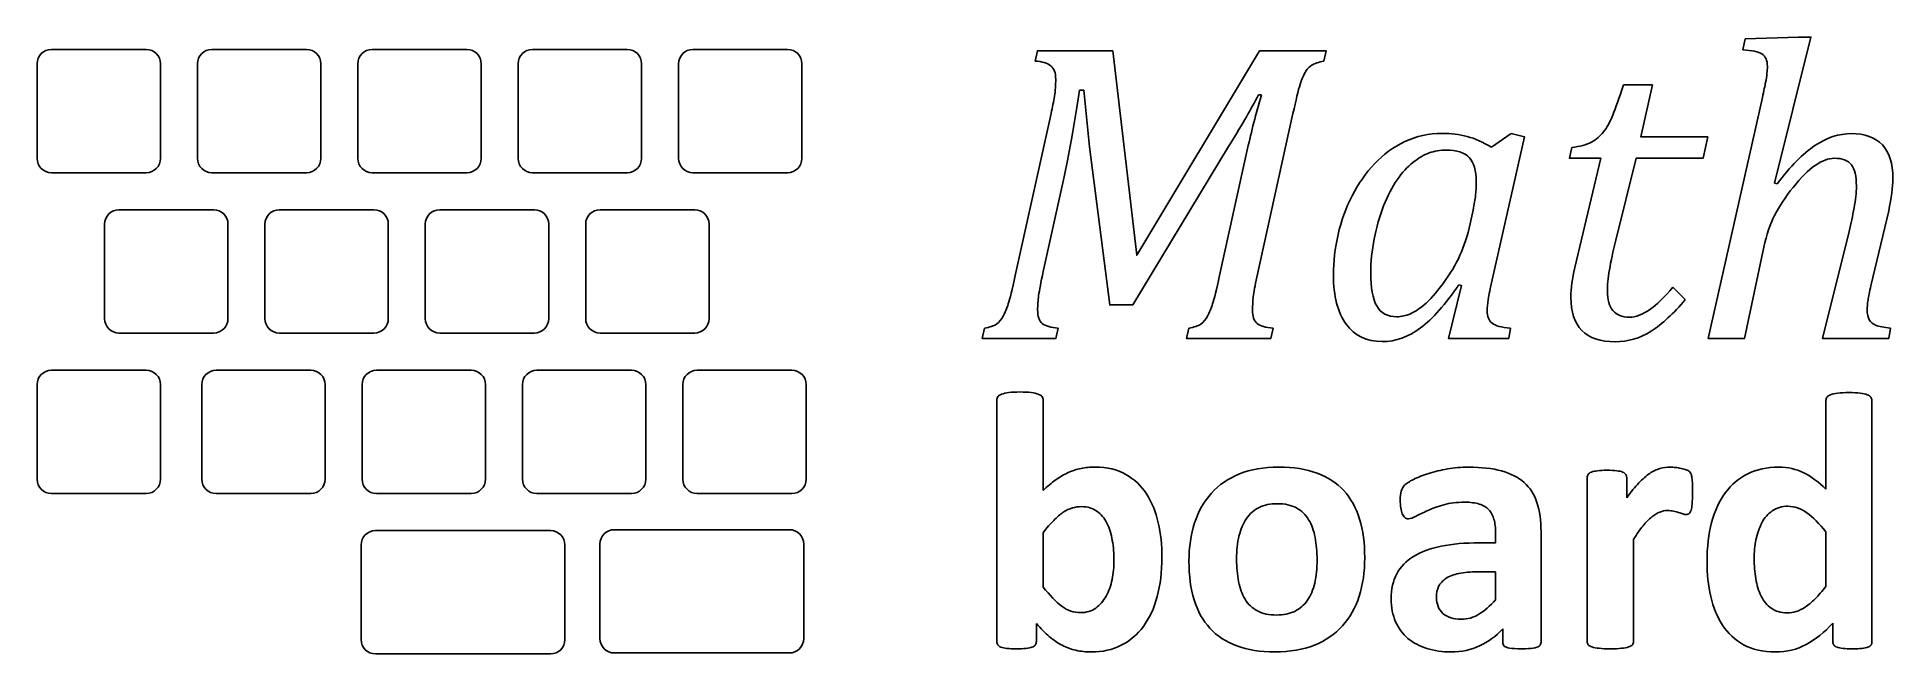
# Model space of a CAD drawing. Extents: x 34 to 163, y 28 to 71.
import ezdxf

# ---------------------------------------------------------------- set-up
doc = ezdxf.new("R2010")
doc.units = 0
doc.layers.get('0').update_dxf_attribs({"linetype": 'CONTINUOUS'})

msp = doc.modelspace()

# ---------------------------------------------------------------- linework, layer by layer
at = {"color": 7}
for points in [[(35.073563, 70.086445), (41.672522, 70.086445)], [(46.252209, 70.086445), (52.851168, 70.086445)], [(57.430855, 70.086445), (64.029814, 70.086445)], [(68.609505, 70.086445), (75.208464, 70.086445)], [(79.788147, 70.086445), (86.387106, 70.086445)], [(103.6397, 69.271989), (103.80139, 69.992253), (109.04903, 69.992253), (110.72475, 55.733964), (119.29442, 69.992253)], [(119.29442, 69.992253), (123.92469, 69.992253), (123.763, 69.271989)], [(152.97044, 70.05105), (153.14683, 70.815412), (156.86575, 70.947706), (157.7183, 70.947706), (155.19003, 60.761113), (155.36642, 60.702313)], [(34.073563, 62.487486), (34.073563, 69.086445)], [(42.672522, 69.086445), (42.672522, 62.487486)], [(45.252209, 62.487486), (45.252209, 69.086445)], [(53.851168, 69.086445), (53.851168, 62.487486)], [(56.430855, 62.487486), (56.430855, 69.086445)], [(65.029814, 69.086445), (65.029814, 62.487486)], [(67.609505, 62.487486), (67.609505, 69.086445)], [(76.208464, 69.086445), (76.208464, 62.487486)], [(78.788147, 62.487486), (78.788147, 69.086445)], [(87.387106, 69.086445), (87.387106, 62.487486)], [(144.65065, 67.610972), (146.67915, 67.610972), (145.87069, 63.980253), (150.53036, 63.980253), (150.20698, 62.495627), (145.53261, 62.495627), (144.12148, 56.792311)], [(117.13363, 63.304087), (110.44546, 52.264937), (108.84324, 52.264937), (107.43211, 63.289387), (107.03523, 67.24349), (106.74125, 67.24349)], [(119.42671, 66.920106), (119.22092, 66.920106)], [(154.44037, 56.292536), (153.10273, 49.927753), (150.55976, 49.927753), (154.33747, 66.729016)], [(102.25797, 54.308135), (104.75684, 65.626571)], [(121.6169, 65.611872), (119.10333, 54.20524)], [(135.46361, 63.259989), (136.81595, 64.23014), (137.7567, 63.994952), (135.50771, 54.01415)], [(116.50156, 54.308135), (118.45656, 63.171793)], [(141.25512, 54.866707), (143.07783, 62.495627), (140.88764, 62.495627), (141.04933, 63.24529)], [(41.672522, 61.487486), (35.073563, 61.487486)], [(52.851168, 61.487486), (46.252209, 61.487486)], [(64.029814, 61.487486), (57.430855, 61.487486)], [(75.208464, 61.487486), (68.609505, 61.487486)], [(86.387106, 61.487486), (79.788147, 61.487486)], [(105.6241, 60.996302), (104.21297, 54.587421)], [(39.777942, 58.903097), (46.376901, 58.903097)], [(50.956589, 58.903097), (57.555548, 58.903097)], [(62.135235, 58.903097), (68.734194, 58.903097)], [(73.313885, 58.903097), (79.912844, 58.903097)], [(134.03778, 58.247539), (134.17008, 58.879607)], [(163.14233, 58.835506), (161.9076, 53.602567)], [(38.777942, 51.304138), (38.777942, 57.903097)], [(47.376901, 57.903097), (47.376901, 51.304138)], [(49.956589, 51.304138), (49.956589, 57.903097)], [(58.555548, 57.903097), (58.555548, 51.304138)], [(61.135235, 51.304138), (61.135235, 57.903097)], [(69.734194, 57.903097), (69.734194, 51.304138)], [(72.313885, 51.304138), (72.313885, 57.903097)], [(80.912844, 57.903097), (80.912844, 51.304138)], [(163.14233, 49.927753), (158.52676, 49.927753), (160.37887, 57.394981)], [(136.78654, 50.648018), (136.65424, 49.927753), (132.45025, 49.927753), (133.37631, 53.61727), (133.18522, 53.67607)], [(148.10498, 53.514375), (148.95754, 52.632419)], [(105.25662, 50.648018), (105.09493, 49.927753), (99.950184, 49.927753), (100.11188, 50.648018)], [(120.23517, 50.648018), (120.07348, 49.927753), (114.19377, 49.927753), (114.35547, 50.648018)], [(163.27463, 50.648015), (163.14233, 49.927753)], [(46.376901, 50.304138), (39.777942, 50.304138)], [(57.555548, 50.304138), (50.956589, 50.304138)], [(68.734194, 50.304138), (62.135235, 50.304138)], [(79.912844, 50.304138), (73.313885, 50.304138)], [(34.074, 40.109446), (34.074, 46.708405)], [(35.074, 47.708405), (41.672959, 47.708405)], [(42.672959, 46.708405), (42.672959, 40.109446)], [(45.5503, 40.109444), (45.5503, 46.708403)], [(46.5503, 47.708403), (53.149259, 47.708403)], [(54.149259, 46.708403), (54.149259, 40.109444)], [(56.728946, 40.109444), (56.728946, 46.708403)], [(57.728946, 47.708403), (64.327905, 47.708403)], [(65.327905, 46.708403), (65.327905, 40.109444)], [(67.907594, 40.109444), (67.907594, 46.708403)], [(68.907594, 47.708403), (75.506553, 47.708403)], [(76.506553, 46.708403), (76.506553, 40.109444)], [(79.08624, 40.109444), (79.08624, 46.708403)], [(80.08624, 47.708403), (86.685199, 47.708403)], [(87.685199, 46.708403), (87.685199, 40.109444)], [(100.97687, 28.78847), (100.97687, 45.640246)], [(104.20628, 45.640246), (104.20628, 39.322432)], [(158.77267, 39.412137), (158.77267, 45.601801)], [(161.97646, 45.601801), (161.97649, 28.78847)], [(142.126, 28.78847), (142.126, 40.219485)], [(144.88129, 40.219485), (144.88129, 38.797015)], [(41.672959, 39.109446), (35.074, 39.109446)], [(53.149259, 39.109444), (46.5503, 39.109444)], [(64.327905, 39.109444), (57.728946, 39.109444)], [(75.506553, 39.109444), (68.907594, 39.109444)], [(86.685199, 39.109444), (80.08624, 39.109444)], [(57.656681, 36.519779), (69.864762, 36.519779)], [(74.305626, 36.585926), (86.513707, 36.585926)], [(104.2063, 36.374978), (104.2063, 32.581727)], [(134.6292, 35.670146), (135.74411, 35.670146), (135.74411, 36.362158)], [(138.90939, 36.439043), (138.90942, 28.750025)], [(158.77273, 32.632977), (158.77273, 36.426233)], [(56.656681, 28.920822), (56.656681, 35.519779)], [(70.864762, 35.519779), (70.864762, 28.920822)], [(73.305626, 28.986969), (73.305626, 35.585926)], [(87.513707, 35.585926), (87.513707, 28.986969)], [(145.35541, 35.913636), (145.35541, 28.788474)], [(135.74411, 33.64537), (134.51386, 33.64537)], [(135.74411, 31.697484), (135.74411, 33.64537)], [(103.73214, 30.031529), (103.73214, 28.78847)], [(159.24683, 28.78847), (159.24683, 30.057159)], [(136.24389, 28.750025), (136.24389, 29.659893)], [(69.864762, 27.920822), (57.656681, 27.920822)], [(86.513707, 27.986969), (74.305626, 27.986969)]]:
    msp.add_lwpolyline(points, dxfattribs=at)
for points in [[(35.073563, 70.086445)], [(46.252209, 70.086445)], [(57.430855, 70.086445)], [(68.609505, 70.086445)], [(79.788147, 70.086445)], [(135.4636, 63.259992)], [(39.777942, 58.903097)], [(50.956589, 58.903097)], [(62.135235, 58.903097)], [(73.313885, 58.903097)], [(35.074, 47.708405)], [(46.5503, 47.708403)], [(57.728946, 47.708403)], [(68.907594, 47.708403)], [(80.08624, 47.708403)], [(149.46904, 39.155832)], [(57.656681, 36.519779)], [(74.305626, 36.585926)], [(109.14009, 34.427092)], [(112.48479, 34.657762)], [(123.30071, 34.491162)], [(126.6198, 34.619313)]]:
    msp.add_lwpolyline(points, close=True, dxfattribs=at)
for points in [[(34.073563, 69.086445), (34.073563, 69.640445), (34.519563, 70.086445), (35.073563, 70.086445)], [(41.672522, 70.086445), (42.226522, 70.086445), (42.672522, 69.640445), (42.672522, 69.086445)], [(45.252209, 69.086445), (45.252209, 69.640445), (45.698209, 70.086445), (46.252209, 70.086445)], [(52.851168, 70.086445), (53.405168, 70.086445), (53.851168, 69.640445), (53.851168, 69.086445)], [(56.430855, 69.086445), (56.430855, 69.640445), (56.876855, 70.086445), (57.430855, 70.086445)], [(64.029814, 70.086445), (64.583814, 70.086445), (65.029814, 69.640445), (65.029814, 69.086445)], [(67.609505, 69.086445), (67.609505, 69.640445), (68.055505, 70.086445), (68.609505, 70.086445)], [(75.208464, 70.086445), (75.762464, 70.086445), (76.208464, 69.640445), (76.208464, 69.086445)], [(78.788147, 69.086445), (78.788147, 69.640445), (79.234147, 70.086445), (79.788147, 70.086445)], [(86.387106, 70.086445), (86.941106, 70.086445), (87.387106, 69.640445), (87.387106, 69.086445)], [(154.30807, 69.771764), (154.063083, 69.938356), (153.617207, 70.031451), (152.97044, 70.05105)], [(104.72745, 68.948605), (104.492257, 69.134796), (104.129673, 69.24259), (103.6397, 69.271989)], [(105.08023, 67.993153), (105.08023, 68.45373), (104.962637, 68.772214), (104.72745, 68.948605)], [(122.51356, 68.566424), (122.386167, 68.370434), (122.253873, 68.061749), (122.11668, 67.64037)], [(122.95454, 69.007402), (122.797747, 68.909407), (122.650753, 68.762415), (122.51356, 68.566424)], [(123.763, 69.271989), (123.390613, 69.193593), (123.121127, 69.105397), (122.95454, 69.007402)], [(154.69026, 68.904507), (154.69026, 69.316087), (154.562863, 69.605173), (154.30807, 69.771764)], [(154.66086, 68.404732), (154.68046, 68.590923), (154.69026, 68.757514), (154.69026, 68.904507)], [(104.99203, 66.831911), (105.05083, 67.214092), (105.08023, 67.601172), (105.08023, 67.993153)], [(122.11668, 67.64037), (121.989287, 67.228791), (121.822693, 66.552625), (121.6169, 65.611872)], [(143.91569, 65.508977), (144.111683, 65.989153), (144.35667, 66.689818), (144.65065, 67.610972)], [(154.33747, 66.729016), (154.445263, 67.218991), (154.51876, 67.571774), (154.55796, 67.787363)], [(154.55796, 67.787363), (154.60696, 68.012752), (154.64126, 68.218541), (154.66086, 68.404732)], [(104.75684, 65.626571), (104.85484, 66.04795), (104.933237, 66.44973), (104.99203, 66.831911)], [(106.74125, 67.24349), (106.368863, 64.783813), (105.99648, 62.701417), (105.6241, 60.996302)], [(119.22092, 66.920106), (118.936733, 66.390933), (118.65255, 65.881358), (118.36837, 65.391383)], [(118.45656, 63.171793), (118.711347, 64.337935), (119.03473, 65.587373), (119.42671, 66.920106)], [(118.36837, 65.391383), (118.093983, 64.911206), (117.682403, 64.215441), (117.13363, 63.304087)], [(143.26892, 64.333035), (143.504113, 64.63682), (143.719703, 65.028801), (143.91569, 65.508977)], [(127.30551, 62.113449), (127.913077, 62.760217), (128.61374, 63.274691), (129.4075, 63.656872)], [(129.4075, 63.656872), (130.21106, 64.039053), (131.083217, 64.230143), (132.02397, 64.230143)], [(132.02397, 64.230143), (132.631543, 64.230143), (133.209717, 64.156647), (133.75849, 64.009654)], [(133.75849, 64.009654), (134.307263, 63.872461), (134.875633, 63.622574), (135.4636, 63.259992)], [(141.04933, 63.24529), (141.627503, 63.313886), (142.083183, 63.43638), (142.41637, 63.612771)], [(142.41637, 63.612771), (142.75935, 63.798962), (143.043533, 64.03905), (143.26892, 64.333035)], [(157.99759, 63.37758), (158.83055, 63.936152), (159.678207, 64.215438), (160.54056, 64.215438)], [(160.54056, 64.215438), (161.491113, 64.215438), (162.21138, 63.950851), (162.70136, 63.421678)], [(162.70136, 63.421678), (163.191333, 62.902304), (163.43632, 62.128143), (163.43632, 61.099194)], [(35.073563, 61.487486), (34.519563, 61.487486), (34.073563, 61.933486), (34.073563, 62.487486)], [(42.672522, 62.487486), (42.672522, 61.933486), (42.226522, 61.487486), (41.672522, 61.487486)], [(46.252209, 61.487486), (45.698209, 61.487486), (45.252209, 61.933486), (45.252209, 62.487486)], [(53.851168, 62.487486), (53.851168, 61.933486), (53.405168, 61.487486), (52.851168, 61.487486)], [(57.430855, 61.487486), (56.876855, 61.487486), (56.430855, 61.933486), (56.430855, 62.487486)], [(65.029814, 62.487486), (65.029814, 61.933486), (64.583814, 61.487486), (64.029814, 61.487486)], [(68.609505, 61.487486), (68.055505, 61.487486), (67.609505, 61.933486), (67.609505, 62.487486)], [(76.208464, 62.487486), (76.208464, 61.933486), (75.762464, 61.487486), (75.208464, 61.487486)], [(79.788147, 61.487486), (79.234147, 61.487486), (78.788147, 61.933486), (78.788147, 62.487486)], [(87.387106, 62.487486), (87.387106, 61.933486), (86.941106, 61.487486), (86.387106, 61.487486)], [(125.73269, 59.864461), (126.173663, 60.717018), (126.697937, 61.466681), (127.30551, 62.113449)], [(129.98079, 62.201642), (129.598603, 61.897857), (129.23112, 61.496077), (128.87834, 60.996302)], [(131.11263, 62.863109), (130.74025, 62.735715), (130.36297, 62.515226), (129.98079, 62.201642)], [(132.28857, 63.068898), (131.87699, 63.068898), (131.48501, 63.000302), (131.11263, 62.863109)], [(133.90549, 62.539725), (133.582103, 62.892507), (133.04313, 63.068898), (132.28857, 63.068898)], [(134.39057, 60.878708), (134.39057, 61.643069), (134.228877, 62.196742), (133.90549, 62.539725)], [(155.36642, 60.702313), (156.287573, 61.927252), (157.16463, 62.819008), (157.99759, 63.37758)], [(159.34992, 62.495627), (158.94814, 62.495627), (158.502263, 62.329035), (158.01229, 61.995852)], [(160.54056, 62.03995), (160.305373, 62.343735), (159.908493, 62.495627), (159.34992, 62.495627)], [(128.87834, 60.996302), (128.53536, 60.496527), (128.221777, 59.888957), (127.93759, 59.173593)], [(134.34647, 59.923255), (134.37587, 60.21724), (134.39057, 60.535725), (134.39057, 60.878708)], [(158.01229, 61.995852), (157.532117, 61.662669), (157.022543, 61.153094), (156.48357, 60.467128)], [(160.89335, 60.540624), (160.89335, 61.246189), (160.775753, 61.745965), (160.54056, 62.03995)], [(163.43632, 61.099194), (163.43632, 60.472025), (163.338323, 59.717462), (163.14233, 58.835506)], [(124.76254, 57.174495), (124.978127, 58.125048), (125.30151, 59.021703), (125.73269, 59.864461)], [(134.17008, 58.879607), (134.258273, 59.281387), (134.31707, 59.62927), (134.34647, 59.923255)], [(156.48357, 60.467128), (155.944597, 59.790962), (155.513417, 59.139295), (155.19003, 58.512126)], [(160.73165, 59.0266), (160.83945, 59.585172), (160.89335, 60.089847), (160.89335, 60.540624)], [(38.777942, 57.903097), (38.777942, 58.457097), (39.223942, 58.903097), (39.777942, 58.903097)], [(46.376901, 58.903097), (46.930901, 58.903097), (47.376901, 58.457097), (47.376901, 57.903097)], [(49.956589, 57.903097), (49.956589, 58.457097), (50.402589, 58.903097), (50.956589, 58.903097)], [(57.555548, 58.903097), (58.109548, 58.903097), (58.555548, 58.457097), (58.555548, 57.903097)], [(61.135235, 57.903097), (61.135235, 58.457097), (61.581235, 58.903097), (62.135235, 58.903097)], [(68.734194, 58.903097), (69.288194, 58.903097), (69.734194, 58.457097), (69.734194, 57.903097)], [(72.313885, 57.903097), (72.313885, 58.457097), (72.759885, 58.903097), (73.313885, 58.903097)], [(79.912844, 58.903097), (80.466844, 58.903097), (80.912844, 58.457097), (80.912844, 57.903097)], [(127.93759, 59.173593), (127.653403, 58.458228), (127.432913, 57.688967), (127.27612, 56.865808)], [(133.36162, 55.969152), (133.636007, 56.61592), (133.861393, 57.375382), (134.03778, 58.247539)], [(155.19003, 58.512126), (154.876443, 57.894757), (154.626557, 57.154893), (154.44037, 56.292536)], [(160.37887, 57.394981), (160.516063, 57.933954), (160.633657, 58.477827), (160.73165, 59.0266)], [(124.43915, 54.352236), (124.43915, 55.292989), (124.546947, 56.233742), (124.76254, 57.174495)], [(127.27612, 56.865808), (127.119327, 56.052448), (127.04093, 55.258687), (127.04093, 54.484526)], [(132.27387, 54.028849), (132.73445, 54.685416), (133.097033, 55.332184), (133.36162, 55.969152)], [(144.12148, 56.792311), (143.7295, 55.20479), (143.53351, 54.01905), (143.53351, 53.235089)], [(104.21297, 54.587421), (104.046377, 53.842658), (103.938583, 53.288986), (103.88959, 52.926404)], [(125.32111, 50.927307), (124.733137, 51.740666), (124.43915, 52.882309), (124.43915, 54.352236)], [(127.04093, 54.484526), (127.04093, 53.465377), (127.178123, 52.701015), (127.45251, 52.191441)], [(140.99054, 52.794111), (140.99054, 53.41148), (141.078733, 54.102345), (141.25512, 54.866707)], [(101.77289, 52.338433), (101.880683, 52.681416), (102.042377, 53.337984), (102.25797, 54.308135)], [(116.01648, 52.338433), (116.124273, 52.681416), (116.285967, 53.337984), (116.50156, 54.308135)], [(119.10333, 54.20524), (118.975937, 53.627069), (118.89264, 53.166492), (118.85344, 52.823509)], [(133.18522, 53.67607), (132.244467, 52.304138), (131.35271, 51.299688), (130.50995, 50.66272)], [(130.90684, 52.39723), (131.30862, 52.769611), (131.764297, 53.313484), (132.27387, 54.028849)], [(135.50771, 54.01415), (135.370517, 53.426179), (135.27742, 52.970502), (135.22842, 52.647118)], [(143.53351, 53.235089), (143.53351, 52.637318), (143.660903, 52.181641), (143.91569, 51.868057)], [(146.47336, 51.926854), (146.97314, 52.279636), (147.517013, 52.80881), (148.10498, 53.514375)], [(161.9076, 53.602567), (161.8096, 53.181188), (161.741003, 52.843105), (161.70181, 52.588318)], [(101.42011, 51.485876), (101.547503, 51.721064), (101.665097, 52.00525), (101.77289, 52.338433)], [(103.88959, 52.926404), (103.84059, 52.563822), (103.81609, 52.225739), (103.81609, 51.912155)], [(103.81609, 51.912155), (103.81609, 51.471176), (103.923883, 51.157592), (104.13947, 50.971401)], [(115.6637, 51.485876), (115.791093, 51.721064), (115.908687, 52.00525), (116.01648, 52.338433)], [(118.85344, 52.823509), (118.81424, 52.490326), (118.79464, 52.186541), (118.79464, 51.912155)], [(118.79464, 51.912155), (118.79464, 51.471176), (118.902437, 51.157592), (119.11803, 50.971401)], [(127.45251, 52.191441), (127.736697, 51.691666), (128.207073, 51.441778), (128.86364, 51.441778)], [(129.80439, 51.647568), (130.137577, 51.784761), (130.50506, 52.034648), (130.90684, 52.39723)], [(135.22842, 52.647118), (135.17942, 52.333533), (135.15492, 52.073846), (135.15492, 51.868057)], [(135.15492, 51.868057), (135.15492, 51.466277), (135.267613, 51.172292), (135.493, 50.986101)], [(141.7549, 50.486326), (141.245327, 51.015499), (140.99054, 51.784761), (140.99054, 52.794111)], [(143.91569, 51.868057), (144.180277, 51.564272), (144.562457, 51.412379), (145.06223, 51.412379)], [(145.06223, 51.412379), (145.51301, 51.412379), (145.983387, 51.583871), (146.47336, 51.926854)], [(148.95754, 52.632419), (148.15398, 51.662267), (147.36022, 50.927304), (146.57626, 50.427529)], [(161.70181, 52.588318), (161.66261, 52.333531), (161.64301, 52.113042), (161.64301, 51.926851)], [(161.64301, 51.926851), (161.64301, 51.623066), (161.692007, 51.387878), (161.79, 51.221286)], [(39.777942, 50.304138), (39.223942, 50.304138), (38.777942, 50.750138), (38.777942, 51.304138)], [(47.376901, 51.304138), (47.376901, 50.750138), (46.930901, 50.304138), (46.376901, 50.304138)], [(50.956589, 50.304138), (50.402589, 50.304138), (49.956589, 50.750138), (49.956589, 51.304138)], [(58.555548, 51.304138), (58.555548, 50.750138), (58.109548, 50.304138), (57.555548, 50.304138)], [(62.135235, 50.304138), (61.581235, 50.304138), (61.135235, 50.750138), (61.135235, 51.304138)], [(69.734194, 51.304138), (69.734194, 50.750138), (69.288194, 50.304138), (68.734194, 50.304138)], [(73.313885, 50.304138), (72.759885, 50.304138), (72.313885, 50.750138), (72.313885, 51.304138)], [(80.912844, 51.304138), (80.912844, 50.750138), (80.466844, 50.304138), (79.912844, 50.304138)], [(100.11188, 50.648018), (100.48426, 50.706811), (100.763543, 50.799907), (100.94973, 50.927304)], [(100.94973, 50.927304), (101.135923, 51.064497), (101.292717, 51.250687), (101.42011, 51.485876)], [(104.13947, 50.971401), (104.364863, 50.79501), (104.737247, 50.687216), (105.25662, 50.648018)], [(114.35547, 50.648018), (114.72785, 50.706811), (115.007133, 50.799907), (115.19332, 50.927304)], [(115.19332, 50.927304), (115.379513, 51.064497), (115.536307, 51.250687), (115.6637, 51.485876)], [(119.11803, 50.971401), (119.343417, 50.79501), (119.715797, 50.687216), (120.23517, 50.648018)], [(127.83468, 49.707267), (126.756733, 49.707267), (125.918877, 50.113947), (125.32111, 50.927307)], [(130.50995, 50.66272), (129.66719, 50.025751), (128.775433, 49.707267), (127.83468, 49.707267)], [(128.86364, 51.441778), (129.167427, 51.441778), (129.48101, 51.510375), (129.80439, 51.647568)], [(135.493, 50.986101), (135.718387, 50.80971), (136.149567, 50.697015), (136.78654, 50.648018)], [(144.07738, 49.692565), (143.038633, 49.692565), (142.264473, 49.957152), (141.7549, 50.486326)], [(161.79, 51.221286), (161.897793, 51.054694), (162.054587, 50.9273), (162.26038, 50.839105)], [(162.26038, 50.839105), (162.475967, 50.760709), (162.81405, 50.697012), (163.27463, 50.648015)], [(146.57626, 50.427529), (145.7923, 49.937553), (144.95934, 49.692565), (144.07738, 49.692565)], [(34.074, 46.708405), (34.074, 47.262405), (34.52, 47.708405), (35.074, 47.708405)], [(41.672959, 47.708405), (42.226959, 47.708405), (42.672959, 47.262405), (42.672959, 46.708405)], [(45.5503, 46.708403), (45.5503, 47.262403), (45.9963, 47.708403), (46.5503, 47.708403)], [(53.149259, 47.708403), (53.703259, 47.708403), (54.149259, 47.262403), (54.149259, 46.708403)], [(56.728946, 46.708403), (56.728946, 47.262403), (57.174946, 47.708403), (57.728946, 47.708403)], [(64.327905, 47.708403), (64.881905, 47.708403), (65.327905, 47.262403), (65.327905, 46.708403)], [(67.907594, 46.708403), (67.907594, 47.262403), (68.353594, 47.708403), (68.907594, 47.708403)], [(75.506553, 47.708403), (76.060553, 47.708403), (76.506553, 47.262403), (76.506553, 46.708403)], [(79.08624, 46.708403), (79.08624, 47.262403), (79.53224, 47.708403), (80.08624, 47.708403)], [(86.685199, 47.708403), (87.239199, 47.708403), (87.685199, 47.262403), (87.685199, 46.708403)], [(100.97687, 45.640246), (100.97687, 45.725679), (101.002503, 45.80257), (101.05377, 45.870917)], [(101.05377, 45.870917), (101.105037, 45.939264), (101.19047, 45.994795), (101.31007, 46.037512)], [(101.31007, 46.037512), (101.438217, 46.088772), (101.604813, 46.127217), (101.80986, 46.152847)], [(101.80986, 46.152847), (102.0149, 46.17848), (102.27547, 46.191297), (102.59157, 46.191297)], [(102.59157, 46.191297), (102.907677, 46.191297), (103.16825, 46.17848), (103.37329, 46.152847)], [(103.37329, 46.152847), (103.57833, 46.127214), (103.740653, 46.088769), (103.86026, 46.037512)], [(103.86026, 46.037512), (103.988413, 45.994792), (104.07812, 45.93926), (104.12938, 45.870917)], [(104.12938, 45.870917), (104.180647, 45.80257), (104.20628, 45.725679), (104.20628, 45.640246)], [(158.77267, 45.601801), (158.77267, 45.687234), (158.794037, 45.764124), (158.83677, 45.832471)], [(158.83677, 45.832471), (158.888037, 45.900818), (158.97347, 45.95635), (159.09307, 45.999067)], [(159.09307, 45.999067), (159.221217, 46.050327), (159.387813, 46.088772), (159.59286, 46.114402)], [(159.59286, 46.114402), (159.7979, 46.140035), (160.05847, 46.152852), (160.37457, 46.152852)], [(160.37457, 46.152852), (160.690677, 46.152852), (160.95125, 46.140035), (161.15629, 46.114402)], [(161.15629, 46.114402), (161.36133, 46.088775), (161.523653, 46.05033), (161.64326, 45.999067)], [(161.64326, 45.999067), (161.762867, 45.956354), (161.8483, 45.900822), (161.89956, 45.832471)], [(161.89956, 45.832471), (161.950827, 45.764124), (161.97646, 45.687234), (161.97646, 45.601801)], [(35.074, 39.109446), (34.52, 39.109446), (34.074, 39.555446), (34.074, 40.109446)], [(42.672959, 40.109446), (42.672959, 39.555446), (42.226959, 39.109446), (41.672959, 39.109446)], [(46.5503, 39.109444), (45.9963, 39.109444), (45.5503, 39.555444), (45.5503, 40.109444)], [(54.149259, 40.109444), (54.149259, 39.555444), (53.703259, 39.109444), (53.149259, 39.109444)], [(57.728946, 39.109444), (57.174946, 39.109444), (56.728946, 39.555444), (56.728946, 40.109444)], [(65.327905, 40.109444), (65.327905, 39.555444), (64.881905, 39.109444), (64.327905, 39.109444)], [(68.907594, 39.109444), (68.353594, 39.109444), (67.907594, 39.555444), (67.907594, 40.109444)], [(76.506553, 40.109444), (76.506553, 39.555444), (76.060553, 39.109444), (75.506553, 39.109444)], [(80.08624, 39.109444), (79.53224, 39.109444), (79.08624, 39.555444), (79.08624, 40.109444)], [(87.685199, 40.109444), (87.685199, 39.555444), (87.239199, 39.109444), (86.685199, 39.109444)], [(105.0777, 40.065704), (105.368173, 40.270745), (105.658647, 40.43734), (105.94912, 40.565491)], [(105.94912, 40.565491), (106.239593, 40.702184), (106.538613, 40.800433), (106.84618, 40.860236)], [(106.84618, 40.860236), (107.15374, 40.920043), (107.478387, 40.949946), (107.82012, 40.949946)], [(107.82012, 40.949946), (108.665913, 40.949946), (109.383557, 40.779079), (109.97305, 40.437344)], [(109.97305, 40.437344), (110.562537, 40.104153), (111.040963, 39.651355), (111.40833, 39.07895)], [(115.93206, 39.130206), (116.453207, 39.711155), (117.1025, 40.159681), (117.87994, 40.475785)], [(117.87994, 40.475785), (118.665933, 40.79189), (119.584347, 40.949942), (120.63518, 40.949942)], [(120.63518, 40.949942), (121.66038, 40.949942), (122.54889, 40.808976), (123.30071, 40.527045)], [(123.30071, 40.527045), (124.052523, 40.253658), (124.671917, 39.847848), (125.15889, 39.309617)], [(130.02857, 40.091329), (130.32759, 40.24511), (130.677867, 40.386075), (131.0794, 40.514225)], [(131.0794, 40.514225), (131.48094, 40.642376), (131.916653, 40.744896), (132.38654, 40.821786)], [(132.38654, 40.821786), (132.864967, 40.90722), (133.35621, 40.949937), (133.86027, 40.949937)], [(133.86027, 40.949937), (134.757323, 40.949937), (135.521953, 40.860232), (136.15416, 40.680821)], [(136.15416, 40.680821), (136.794913, 40.509954), (137.32033, 40.240838), (137.73041, 39.873474)], [(142.126, 40.219485), (142.126, 40.304918), (142.147367, 40.377537), (142.1901, 40.43734)], [(142.1901, 40.43734), (142.232833, 40.505687), (142.309723, 40.561219), (142.42077, 40.603936)], [(142.42077, 40.603936), (142.531837, 40.646656), (142.672803, 40.676559), (142.84367, 40.693646)], [(142.84367, 40.693646), (143.023083, 40.719279), (143.24521, 40.732096), (143.51005, 40.732096)], [(143.51005, 40.732096), (143.783437, 40.732096), (144.009837, 40.719279), (144.18925, 40.693646)], [(144.18925, 40.693646), (144.368657, 40.676559), (144.50535, 40.646656), (144.59933, 40.603936)], [(144.59933, 40.603936), (144.70185, 40.561223), (144.77447, 40.505691), (144.81719, 40.43734)], [(144.81719, 40.43734), (144.859923, 40.377533), (144.88129, 40.304915), (144.88129, 40.219485)], [(145.72708, 39.847848), (145.991927, 40.129779), (146.243957, 40.351907), (146.48317, 40.51423)], [(146.48317, 40.51423), (146.722383, 40.676554), (146.961597, 40.787618), (147.20081, 40.847421)], [(147.20081, 40.847421), (147.440023, 40.915768), (147.67924, 40.949942), (147.91846, 40.949942)], [(147.91846, 40.949942), (148.02952, 40.949942), (148.149127, 40.941399), (148.27728, 40.924312)], [(148.27728, 40.924312), (148.405427, 40.915765), (148.537847, 40.894405), (148.67454, 40.860232)], [(148.67454, 40.860232), (148.811233, 40.834599), (148.93084, 40.800425), (149.03336, 40.757712)], [(149.03336, 40.757712), (149.13588, 40.723539), (149.2085, 40.685094), (149.25122, 40.642377)], [(149.25122, 40.642377), (149.302487, 40.599657), (149.33666, 40.552668), (149.35374, 40.501411)], [(149.35374, 40.501411), (149.37934, 40.450151), (149.400707, 40.377533), (149.41784, 40.283556)], [(149.41784, 40.283556), (149.434907, 40.198122), (149.447707, 40.0657), (149.45624, 39.88629)], [(151.76285, 39.168651), (152.18147, 39.741056), (152.702613, 40.181039), (153.32628, 40.4886)], [(153.32628, 40.4886), (153.949947, 40.796161), (154.66759, 40.949942), (155.47921, 40.949942)], [(155.47921, 40.949942), (156.119963, 40.949942), (156.70091, 40.81752), (157.22205, 40.552676)], [(157.22205, 40.552676), (157.743197, 40.296375), (158.26007, 39.916195), (158.77267, 39.412137)], [(104.20628, 39.322432), (104.496753, 39.612906), (104.787227, 39.860663), (105.0777, 40.065704)], [(111.40833, 39.07895), (111.784237, 38.506545), (112.057623, 37.835892), (112.22849, 37.066989)], [(114.75307, 37.05417), (115.017917, 37.865789), (115.410913, 38.557801), (115.93206, 39.130206)], [(125.15889, 39.309617), (125.654403, 38.771385), (126.021767, 38.109275), (126.26098, 37.323286)], [(129.09305, 38.64323), (129.09305, 38.908074), (129.114417, 39.117386), (129.15715, 39.271167)], [(129.15715, 39.271167), (129.199883, 39.424947), (129.281043, 39.561641), (129.40063, 39.681248)], [(129.40063, 39.681248), (129.520237, 39.809399), (129.72955, 39.946092), (130.02857, 40.091329)], [(137.73041, 39.873474), (138.14049, 39.514653), (138.439507, 39.049039), (138.62746, 38.476634)], [(144.88129, 38.797015), (145.18031, 39.224183), (145.46224, 39.574461), (145.72708, 39.847848)], [(149.46901, 39.155836), (149.46901, 38.848275), (149.460477, 38.596246), (149.44341, 38.399749)], [(149.45624, 39.88629), (149.464773, 39.706879), (149.46904, 39.463393), (149.46904, 39.155832)], [(150.80172, 37.092615), (151.023847, 37.904234), (151.344223, 38.596246), (151.76285, 39.168651)], [(105.60314, 37.797447), (105.389553, 37.65221), (105.167423, 37.464257), (104.93675, 37.233586)], [(106.24389, 38.105008), (106.03885, 38.045201), (105.825267, 37.942681), (105.60314, 37.797447)], [(106.87183, 38.194708), (106.658243, 38.194708), (106.44893, 38.164808), (106.24389, 38.105008)], [(107.94829, 37.874332), (107.666357, 38.087916), (107.307537, 38.194708), (106.87183, 38.194708)], [(108.65312, 37.041355), (108.473707, 37.391633), (108.238763, 37.669292), (107.94829, 37.874332)], [(119.26397, 38.130633), (118.90515, 37.959766), (118.610403, 37.703465), (118.37973, 37.361731)], [(120.51984, 38.399749), (120.041413, 38.399749), (119.62279, 38.310044), (119.26397, 38.130633)], [(121.85261, 38.105003), (121.50233, 38.3015), (121.058073, 38.399749), (120.51984, 38.399749)], [(122.71121, 37.284841), (122.49763, 37.635118), (122.21143, 37.908506), (121.85261, 38.105003)], [(129.13155, 38.104998), (129.105883, 38.267322), (129.09305, 38.446733), (129.09305, 38.64323)], [(129.23407, 37.694917), (129.191337, 37.80598), (129.157163, 37.942674), (129.13155, 38.104998)], [(129.41348, 37.438616), (129.345133, 37.498423), (129.28533, 37.583856), (129.23407, 37.694917)], [(130.1952, 37.528326), (129.981613, 37.408719), (129.806473, 37.348916), (129.66978, 37.348916)], [(131.01536, 37.925593), (130.690713, 37.780356), (130.417327, 37.647933), (130.1952, 37.528326)], [(132.13027, 38.322859), (131.711643, 38.203252), (131.340007, 38.07083), (131.01536, 37.925593)], [(133.57837, 38.502269), (133.040137, 38.502269), (132.557437, 38.442466), (132.13027, 38.322859)], [(134.60357, 38.374119), (134.330183, 38.459552), (133.98845, 38.502269), (133.57837, 38.502269)], [(135.26995, 37.976853), (135.10763, 38.156264), (134.885503, 38.288686), (134.60357, 38.374119)], [(135.62877, 37.297656), (135.560423, 37.571043), (135.440817, 37.797442), (135.26995, 37.976853)], [(138.62746, 38.476634), (138.815413, 37.904229), (138.90939, 37.225032), (138.90939, 36.439043)], [(147.18796, 37.810261), (147.008547, 37.741914), (146.820593, 37.630851), (146.6241, 37.47707)], [(147.72619, 37.925597), (147.546777, 37.925597), (147.367367, 37.887152), (147.18796, 37.810261)], [(148.14909, 37.874337), (148.020937, 37.90851), (147.87997, 37.925597), (147.72619, 37.925597)], [(148.49509, 37.784627), (148.39257, 37.8188), (148.277237, 37.848704), (148.14909, 37.874337)], [(148.78984, 37.682107), (148.704407, 37.71628), (148.606157, 37.750454), (148.49509, 37.784627)], [(149.02051, 37.643657), (148.952163, 37.643657), (148.875273, 37.656474), (148.78984, 37.682107)], [(149.22555, 37.707737), (149.174283, 37.665017), (149.105937, 37.643657), (149.02051, 37.643657)], [(149.36651, 37.938408), (149.33231, 37.827344), (149.285323, 37.750454), (149.22555, 37.707737)], [(149.44341, 38.399749), (149.426343, 38.203252), (149.40071, 38.049471), (149.36651, 37.938408)], [(155.03074, 37.899963), (154.731727, 37.694922), (154.48824, 37.417263), (154.30028, 37.066985)], [(156.12002, 38.220339), (155.701393, 38.220339), (155.3383, 38.113547), (155.03074, 37.899963)], [(157.43997, 37.758997), (157.021343, 38.066558), (156.58136, 38.220339), (156.12002, 38.220339)], [(158.77273, 36.426233), (158.31139, 37.007182), (157.867137, 37.451436), (157.43997, 37.758997)], [(56.656681, 35.519779), (56.656681, 36.073779), (57.102681, 36.519779), (57.656681, 36.519779)], [(69.864762, 36.519779), (70.418762, 36.519779), (70.864762, 36.073779), (70.864762, 35.519779)], [(73.305626, 35.585926), (73.305626, 36.139926), (73.751626, 36.585926), (74.305626, 36.585926)], [(86.513707, 36.585926), (87.067707, 36.585926), (87.513707, 36.139926), (87.513707, 35.585926)], [(104.93675, 37.233586), (104.706083, 37.002915), (104.4626, 36.716712), (104.2063, 36.374978)], [(109.02475, 35.836741), (108.956403, 36.289539), (108.832527, 36.691077), (108.65312, 37.041355)], [(112.22849, 37.066989), (112.399357, 36.30663), (112.48479, 35.503555), (112.48479, 34.657762)], [(114.36862, 34.388642), (114.36862, 35.362585), (114.49677, 36.251094), (114.75307, 37.05417)], [(118.37973, 37.361731), (118.149057, 37.02854), (117.973917, 36.62273), (117.85431, 36.144302)], [(123.15974, 36.041782), (123.074307, 36.52021), (122.924797, 36.934563), (122.71121, 37.284841)], [(126.26098, 37.323286), (126.500193, 36.537297), (126.6198, 35.635972), (126.6198, 34.619313)], [(129.66978, 37.348916), (129.5758, 37.348916), (129.490367, 37.378816), (129.41348, 37.438616)], [(135.74411, 36.362158), (135.74411, 36.720979), (135.705663, 37.032812), (135.62877, 37.297656)], [(146.02179, 36.861948), (145.81675, 36.605647), (145.594623, 36.289543), (145.35541, 35.913636)], [(146.6241, 37.47707), (146.436147, 37.32329), (146.235377, 37.118249), (146.02179, 36.861948)], [(150.48134, 34.350197), (150.48134, 35.366856), (150.588133, 36.280996), (150.80172, 37.092615)], [(154.30028, 37.066985), (154.120873, 36.716707), (153.98418, 36.323712), (153.8902, 35.888001)], [(109.14009, 34.427087), (109.14009, 34.914058), (109.101643, 35.383943), (109.02475, 35.836741)], [(117.85431, 36.144302), (117.74325, 35.674417), (117.68772, 35.136186), (117.68772, 34.529607)], [(123.30071, 34.491162), (123.30071, 35.055024), (123.25372, 35.571897), (123.15974, 36.041782)], [(130.01579, 34.721833), (130.53693, 35.04648), (131.181953, 35.285694), (131.95086, 35.439475)], [(131.95086, 35.439475), (132.71976, 35.593256), (133.61254, 35.670146), (134.6292, 35.670146)], [(153.8902, 35.888001), (153.804767, 35.460834), (153.76205, 35.020851), (153.76205, 34.568052)], [(109.01194, 33.119958), (109.097373, 33.555669), (109.14009, 33.991381), (109.14009, 34.427092)], [(112.48481, 34.657758), (112.48481, 33.641098), (112.373747, 32.726958), (112.15162, 31.915339)], [(114.72744, 31.697484), (114.488227, 32.483473), (114.36862, 33.380525), (114.36862, 34.388642)], [(117.68772, 34.529607), (117.68772, 33.965746), (117.734707, 33.444601), (117.82868, 32.966173)], [(123.13411, 32.863652), (123.245177, 33.342081), (123.30071, 33.884584), (123.30071, 34.491162)], [(126.6198, 34.619313), (126.6198, 33.64537), (126.49165, 32.75686), (126.23535, 31.953785)], [(128.84962, 33.504404), (129.11446, 33.999919), (129.503183, 34.405729), (130.01579, 34.721833)], [(134.51386, 33.64537), (133.99272, 33.64537), (133.548467, 33.606925), (133.1811, 33.530034)], [(150.73764, 31.928155), (150.566773, 32.697057), (150.48134, 33.504404), (150.48134, 34.350197)], [(153.76205, 34.568052), (153.76205, 34.089624), (153.800497, 33.624011), (153.87739, 33.171213)], [(104.2063, 32.581727), (104.659093, 32.000778), (105.090533, 31.556523), (105.50062, 31.248962)], [(108.58904, 31.95379), (108.78554, 32.295524), (108.926507, 32.684247), (109.01194, 33.119958)], [(117.82868, 32.966173), (117.92266, 32.496288), (118.07217, 32.086207), (118.27721, 31.735929)], [(122.62151, 31.659039), (122.852177, 31.99223), (123.023043, 32.393767), (123.13411, 32.863652)], [(128.46517, 31.774374), (128.46517, 32.440756), (128.59332, 33.017433), (128.84962, 33.504404)], [(131.77145, 32.620167), (131.66893, 32.406583), (131.61767, 32.158825), (131.61767, 31.876894)], [(132.28405, 33.184028), (132.053377, 33.030248), (131.88251, 32.842294), (131.77145, 32.620167)], [(133.1811, 33.530034), (132.813733, 33.453144), (132.514717, 33.337809), (132.28405, 33.184028)], [(153.87739, 33.171213), (153.954277, 32.718415), (154.078153, 32.312606), (154.24902, 31.953785)], [(158.01665, 31.761554), (158.247317, 32.000768), (158.499343, 32.291242), (158.77273, 32.632977)], [(105.50062, 31.248962), (105.91924, 30.949945), (106.35495, 30.800436), (106.80775, 30.800436)], [(106.80775, 30.800436), (107.226377, 30.800436), (107.580927, 30.907228), (107.8714, 31.120812)], [(107.8714, 31.120812), (108.161873, 31.334396), (108.401087, 31.612055), (108.58904, 31.95379)], [(112.15162, 31.915339), (111.929493, 31.10372), (111.609117, 30.411708), (111.19049, 29.839303)], [(115.82954, 29.711153), (115.334027, 30.249384), (114.96666, 30.911495), (114.72744, 31.697484)], [(118.27721, 31.735929), (118.490797, 31.385651), (118.777, 31.112263), (119.13582, 30.915766)], [(121.73727, 30.890136), (122.09609, 31.069547), (122.390837, 31.325848), (122.62151, 31.659039)], [(126.23535, 31.953785), (125.97905, 31.150709), (125.590327, 30.458697), (125.06918, 29.877748)], [(128.77273, 30.159679), (128.56769, 30.62102), (128.46517, 31.159252), (128.46517, 31.774374)], [(131.61767, 31.876894), (131.61767, 31.398466), (131.767177, 31.022558), (132.06619, 30.749171)], [(134.57794, 30.685096), (134.962393, 30.915767), (135.351117, 31.253229), (135.74411, 31.697484)], [(151.55781, 29.929008), (151.181897, 30.501413), (150.908507, 31.167796), (150.73764, 31.928155)], [(154.24902, 31.953785), (154.428433, 31.603507), (154.663377, 31.321576), (154.95385, 31.107992)], [(154.95385, 31.107992), (155.244323, 30.894408), (155.611687, 30.787616), (156.05594, 30.787616)], [(156.6967, 30.877316), (156.91028, 30.945663), (157.123863, 31.052455), (157.33745, 31.197692)], [(157.33745, 31.197692), (157.559577, 31.342929), (157.785977, 31.530883), (158.01665, 31.761554)], [(104.62919, 29.134476), (104.338717, 29.382233), (104.0397, 29.681251), (103.73214, 30.031529)], [(111.19049, 29.839303), (110.77187, 29.266898), (110.254997, 28.826915), (109.63987, 28.519354)], [(119.13582, 30.915766), (119.49464, 30.727813), (119.938893, 30.633836), (120.46858, 30.633836)], [(120.46858, 30.633836), (120.955553, 30.633836), (121.37845, 30.719269), (121.73727, 30.890136)], [(125.06918, 29.877748), (124.548033, 29.2968), (123.894467, 28.848274), (123.10848, 28.532169)], [(129.63133, 28.993511), (129.26397, 29.309615), (128.97777, 29.698338), (128.77273, 30.159679)], [(132.06619, 30.749171), (132.37375, 30.475784), (132.796647, 30.33909), (133.33488, 30.33909)], [(133.33488, 30.33909), (133.78768, 30.33909), (134.202033, 30.454425), (134.57794, 30.685096)], [(153.03154, 28.557799), (152.4335, 28.899534), (151.942257, 29.356603), (151.55781, 29.929008)], [(156.05594, 30.787616), (156.278073, 30.787616), (156.49166, 30.817516), (156.6967, 30.877316)], [(159.24683, 30.057159), (158.657337, 29.42495), (158.037943, 28.933707), (157.38865, 28.583429)], [(57.656681, 27.920822), (57.102681, 27.920822), (56.656681, 28.366822), (56.656681, 28.920822)], [(70.864762, 28.920822), (70.864762, 28.366822), (70.418762, 27.920822), (69.864762, 27.920822)], [(74.305626, 27.986969), (73.751626, 27.986969), (73.305626, 28.432969), (73.305626, 28.986969)], [(87.513707, 28.986969), (87.513707, 28.432969), (87.067707, 27.986969), (86.513707, 27.986969)], [(101.04097, 28.544984), (100.998237, 28.613331), (100.97687, 28.694493), (100.97687, 28.78847)], [(101.25883, 28.391204), (101.15631, 28.433924), (101.08369, 28.485184), (101.04097, 28.544984)], [(103.65524, 28.544984), (103.612507, 28.485184), (103.535617, 28.433924), (103.42457, 28.391204)], [(103.73214, 28.78847), (103.73214, 28.694493), (103.706507, 28.613331), (103.65524, 28.544984)], [(105.52625, 28.519354), (105.22723, 28.681678), (104.92821, 28.886719), (104.62919, 29.134476)], [(106.48737, 28.173348), (106.154183, 28.241695), (105.83381, 28.357031), (105.52625, 28.519354)], [(109.63987, 28.519354), (109.033297, 28.211793), (108.341287, 28.058013), (107.56384, 28.058013)], [(117.70053, 28.480909), (116.948717, 28.76284), (116.325053, 29.172921), (115.82954, 29.711153)], [(120.35325, 28.058013), (119.33659, 28.058013), (118.45235, 28.198978), (117.70053, 28.480909)], [(123.10848, 28.532169), (122.322493, 28.216065), (121.404083, 28.058013), (120.35325, 28.058013)], [(130.95128, 28.301499), (130.447227, 28.455279), (130.007243, 28.68595), (129.63133, 28.993511)], [(134.6292, 28.480909), (134.031167, 28.198978), (133.364783, 28.058013), (132.63005, 28.058013)], [(136.24389, 29.659893), (135.77401, 29.155834), (135.23578, 28.76284), (134.6292, 28.480909)], [(136.34641, 28.468094), (136.278063, 28.536441), (136.24389, 28.630418), (136.24389, 28.750025)], [(136.71805, 28.327129), (136.547183, 28.352756), (136.423303, 28.399744), (136.34641, 28.468094)], [(138.78127, 28.468094), (138.695837, 28.399747), (138.559143, 28.352759), (138.37119, 28.327129)], [(138.90942, 28.750025), (138.90942, 28.630418), (138.866703, 28.536441), (138.78127, 28.468094)], [(142.2029, 28.557803), (142.151633, 28.626148), (142.126, 28.703037), (142.126, 28.78847)], [(142.4592, 28.404023), (142.339593, 28.446736), (142.25416, 28.497996), (142.2029, 28.557803)], [(145.27851, 28.557803), (145.227243, 28.497996), (145.137537, 28.446736), (145.00939, 28.404023)], [(145.35541, 28.788474), (145.35541, 28.703041), (145.329777, 28.62615), (145.27851, 28.557803)], [(155.24854, 28.058013), (154.377113, 28.058013), (153.638113, 28.224608), (153.03154, 28.557799)], [(157.38865, 28.583429), (156.747897, 28.233152), (156.034527, 28.058013), (155.24854, 28.058013)], [(159.31093, 28.544984), (159.268197, 28.613331), (159.24683, 28.694493), (159.24683, 28.78847)], [(159.54161, 28.391204), (159.439083, 28.433924), (159.36219, 28.485184), (159.31093, 28.544984)], [(161.91239, 28.544984), (161.869657, 28.485184), (161.797037, 28.433924), (161.69453, 28.391204)], [(161.97649, 28.78847), (161.97649, 28.694493), (161.955123, 28.613331), (161.91239, 28.544984)], [(101.68173, 28.301504), (101.510857, 28.318591), (101.36989, 28.348491), (101.25883, 28.391204)], [(102.34811, 28.275874), (102.083263, 28.275874), (101.861137, 28.284417), (101.68173, 28.301504)], [(103.00167, 28.301504), (102.822263, 28.284417), (102.60441, 28.275874), (102.34811, 28.275874)], [(103.42457, 28.391204), (103.32205, 28.348484), (103.181083, 28.318584), (103.00167, 28.301504)], [(107.56384, 28.058013), (107.179387, 28.058013), (106.820563, 28.096458), (106.48737, 28.173348)], [(132.63005, 28.058013), (132.023477, 28.058013), (131.463887, 28.139175), (130.95128, 28.301499)], [(137.56384, 28.275869), (137.179393, 28.275869), (136.897463, 28.292956), (136.71805, 28.327129)], [(138.37119, 28.327129), (138.191777, 28.292956), (137.92266, 28.275869), (137.56384, 28.275869)], [(142.95899, 28.314313), (142.753943, 28.3314), (142.587347, 28.361303), (142.4592, 28.404023)], [(143.7407, 28.275873), (143.4246, 28.275873), (143.16403, 28.288686), (142.95899, 28.314313)], [(144.52242, 28.314313), (144.31738, 28.288686), (144.056807, 28.275873), (143.7407, 28.275873)], [(145.00939, 28.404023), (144.889783, 28.361303), (144.72746, 28.3314), (144.52242, 28.314313)], [(159.9645, 28.301504), (159.793633, 28.318591), (159.65267, 28.348491), (159.54161, 28.391204)], [(160.63088, 28.275874), (160.357493, 28.275874), (160.135367, 28.284417), (159.9645, 28.301504)], [(161.27164, 28.301504), (161.100767, 28.284417), (160.88718, 28.275874), (160.63088, 28.275874)], [(161.69453, 28.391204), (161.59201, 28.348484), (161.451047, 28.318584), (161.27164, 28.301504)]]:
    msp.add_open_spline(points, degree=3, dxfattribs=at)

doc.saveas('drawing.dxf')
